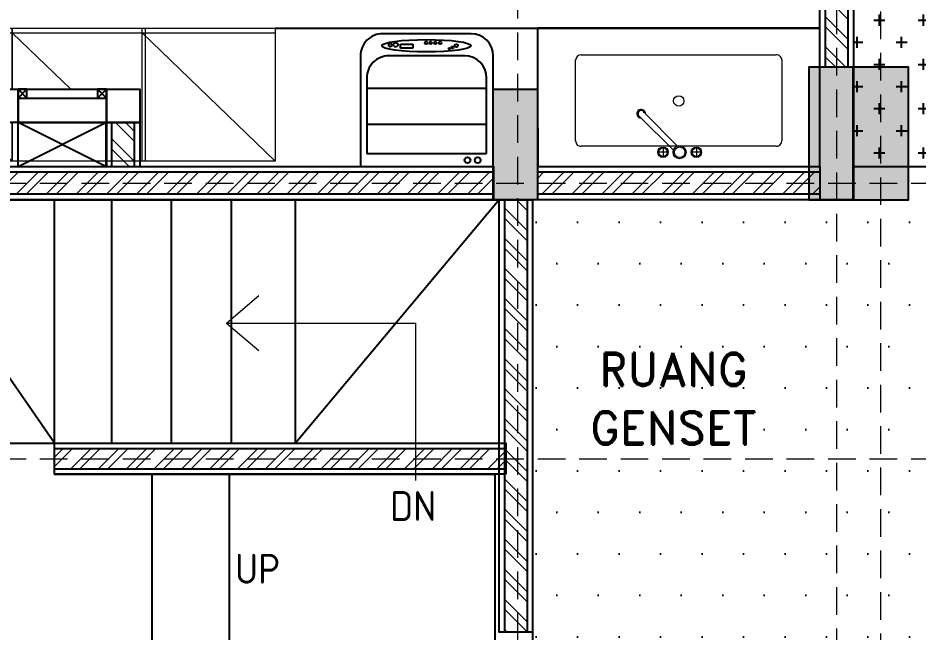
# Model space of a CAD drawing. Header units: millimetres. Extents: x 17 to 218440, y 21 to 53693.
# Drawn here: x 33232 to 37299, y 16334 to 19110 of the extents above; entities that cross this region are included whole.
import ezdxf
from ezdxf.enums import TextEntityAlignment as Align

# ---------------------------------------------------------------- set-up
doc = ezdxf.new("R2010")
doc.units = ezdxf.units.MM
doc.header["$MEASUREMENT"] = 0
doc.linetypes.add('HIDDEN2', pattern=[0.1875, 0.125, -0.0625])
for name, color, linetype, lineweight in [('8', 8, 'Continuous', 5), ('AS', 8, 'HIDDEN2', 5), ('FURNITURE', 25, 'Continuous', 5), ('HATCH', 8, 'Continuous', 5)]:
    doc.layers.add(name, color=color, linetype=linetype, lineweight=lineweight)
doc.layers.add('tampak', color=7, linetype='Continuous')
doc.layers.add('WALL', color=255, linetype='Continuous')
doc.styles.add('0010-WKA13-TEXT', font='isocp.shx', dxfattribs={"height": 15})
doc.styles.add('HAND', font='ROMAND.SHX', dxfattribs={"width": 0.8, "height": 250})

# ---------------------------------------------------------------- blocks, each defined once
blk = doc.blocks.new('*U20')
at = {"layer": 'HATCH'}
h = blk.add_hatch(dxfattribs=at)
h.set_pattern_fill('ANSI32', color=0, scale=10)
h.set_pattern_definition([(45, (-3889.16, -10567.46), (-67.3519, 67.3519), []), (45, (-3844.26, -10567.46), (-67.3519, 67.3519), [])])
h.paths.add_polyline_path([(6315.4, -50), (6315.4, 50), (5052.6, 50), (5052.6, -50)])
at = {"layer": 'WALL', "color": 0}
for points in [[(5052.6, 75), (6315.4, 75), (6315.4, -75), (5052.6, -75)], [(5052.6, 50), (6315.4, 50), (6315.4, -50), (5052.6, -50)]]:
    blk.add_lwpolyline(points, close=True, dxfattribs=at)
blk = doc.blocks.new('*U22')
at = {"layer": 'HATCH'}
h = blk.add_hatch(dxfattribs=at)
h.set_pattern_fill('ANSI32', color=0, scale=10)
h.set_pattern_definition([(45, (-20087.24, -10567.46), (-67.3519, 67.3519), []), (45, (-20042.34, -10567.46), (-67.3519, 67.3519), [])])
h.paths.add_polyline_path([(-3382.4, 50), (-3382.4, -50), (-1447.7, -50), (-1447.7, 50)])
at = {"layer": 'WALL', "color": 0}
for points in [[(-3382.4, 75), (-1447.7, 75), (-1447.7, -75), (-3382.4, -75)], [(-3382.4, 50), (-1447.7, 50), (-1447.7, -50), (-3382.4, -50)]]:
    blk.add_lwpolyline(points, close=True, dxfattribs=at)
blk = doc.blocks.new('*U21')
at = {"layer": 'HATCH'}
h = blk.add_hatch(dxfattribs=at)
h.set_pattern_fill('ANSI32', color=0, scale=10)
h.set_pattern_definition([(45, (-2748.79, -10567.46), (-67.3519, 67.3519), []), (45, (-2703.89, -10567.46), (-67.3519, 67.3519), [])])
h.paths.add_polyline_path([(7455.7, -50), (7455.7, 50), (5052.6, 50), (5052.6, -50)])
at = {"layer": 'WALL', "color": 0}
for points in [[(5052.6, 75), (7455.7, 75), (7455.7, -75), (5052.6, -75)], [(5052.6, 50), (7455.7, 50), (7455.7, -50), (5052.6, -50)]]:
    blk.add_lwpolyline(points, close=True, dxfattribs=at)
blk = doc.blocks.new('*U144')
at = {"layer": 'HATCH'}
h = blk.add_hatch(dxfattribs=at)
h.set_pattern_fill('ANSI32', color=0, scale=10)
h.set_pattern_definition([(45, (-20898.64, -10567.46), (-67.3519, 67.3519), []), (45, (-20853.74, -10567.46), (-67.3519, 67.3519), [])])
h.paths.add_polyline_path([(-3086.8, 50), (-3086.8, -50), (-2554.7, -50), (-2554.7, 50)])
at = {"layer": 'WALL', "color": 0}
for points in [[(-3086.8, 75), (-2554.7, 75), (-2554.7, -75), (-3086.8, -75)], [(-3086.8, 50), (-2554.7, 50), (-2554.7, -50), (-3086.8, -50)]]:
    blk.add_lwpolyline(points, close=True, dxfattribs=at)
blk = doc.blocks.new('sasaasas')
at = {"layer": '8', "transparency": 33554687}
for p, q in [((1833447.7, 56528.2), (1833548.3, 56625.4)), ((1833548.3, 56451.2), (1833548.3, 56625.4)), ((1834135.8, 56045.4), (1834735.8, 56625.4)), ((1834148.3, 56025.4), (1834148.3, 56625.4)), ((1834735.8, 56025.4), (1834735.8, 56625.4)), ((1832948.3, 56045.4), (1833422.5, 56503.8)), ((1833548.3, 56025.4), (1833548.3, 56301.2)), ((1833548.3, 56045.4), (1833812.9, 56301.2)), ((1832948.3, 56045.4), (1833387.1, 56045.4)), ((1832948.3, 56045.4), (1833548.3, 56045.4)), ((1832948.3, 56025.4), (1833548.3, 56025.4)), ((1832948.3, 56025.4), (1833387.1, 56025.4)), ((1832948.3, 56025.4), (1833548.3, 56025.4)), ((1833548.3, 56045.4), (1833987.1, 56045.4)), ((1833548.3, 56045.4), (1834148.3, 56045.4)), ((1833548.3, 56025.4), (1834148.3, 56025.4)), ((1833548.3, 56025.4), (1833987.1, 56025.4)), ((1833548.3, 56025.4), (1834148.3, 56025.4)), ((1834135.8, 56045.4), (1834574.6, 56045.4)), ((1834135.8, 56045.4), (1834735.8, 56045.4)), ((1834135.8, 56025.4), (1834735.8, 56025.4)), ((1834135.8, 56025.4), (1834574.6, 56025.4)), ((1834135.8, 56025.4), (1834735.8, 56025.4))]:
    blk.add_line(p, q, dxfattribs=at)
for points in [[(1833548.3, 56625.4), (1833548.3, 56625.4), (1832948.3, 56625.4), (1832948.3, 56025.4), (1833548.3, 56025.4), (1833548.3, 56301.2)], [(1833548.3, 56301.2), (1833548.3, 56025.4), (1834148.3, 56025.4), (1834148.3, 56625.4), (1833548.3, 56625.4), (1833548.3, 56451.2)]]:
    blk.add_lwpolyline(points, dxfattribs=at)
blk.add_lwpolyline([(1834735.8, 56625.4), (1834135.8, 56625.4), (1834135.8, 56025.4), (1834735.8, 56025.4)], close=True, dxfattribs=at)
blk = doc.blocks.new('10')
for p, q in [((498.9, 7328.1), (498.9, 6828.1)), ((1098.9, 7328.1), (498.9, 7328.1)), ((1098.9, 6828.1), (1098.9, 7328.1)), ((1070.8, 7270.1), (529.1, 7270.1)), ((529.1, 7270.1), (529.1, 6928.1)), ((1070.8, 6928.1), (1070.8, 7270.1)), ((529.1, 7137.9), (1070.8, 7137.9)), ((529.1, 6976.1), (1070.8, 6976.1)), ((629.1, 6828.1), (970.8, 6828.1)), ((861.8, 6793.4), (917.8, 6793.4)), ((861.8, 6776), (861.8, 6793.4)), ((917.8, 6793.4), (917.8, 6776)), ((917.8, 6776), (861.8, 6776)), ((598.9, 6728.1), (998.9, 6728.1))]:
    blk.add_line(p, q)
for centre, radius in [((569.2, 7299.7), 13), ((615.4, 7299.7), 13), ((683, 6790), 4.67), ((697.7, 6796), 3.33), ((665.7, 6782), 6.67), ((739, 6770), 6), ((760.4, 6770), 6), ((781.7, 6770), 6), ((801.7, 6770), 6), ((939.8, 6778), 10), ((964.5, 6779.4), 7.33)]:
    blk.add_circle(centre, radius)
for centre, start, end in [((629.1, 6928.1), 180, 270), ((970.8, 6928.1), 270, 0), ((598.9, 6828.1), 180, 270), ((998.9, 6828.1), 270, 0)]:
    blk.add_arc(centre, 100, start, end)
blk.add_ellipse((800.8, 6782.5), major_axis=(202, 0), ratio=0.137115)
blk = doc.blocks.new('SDFDSAA')
for p, q in [((35128.1, 25336), (35128.1, 27396)), ((35888.1, 26156), (35888.1, 26296)), ((36328.1, 26156), (36328.1, 25336)), ((36678.1, 26156), (36678.1, 25336)), ((37878.1, 26156), (37878.1, 25336))]:
    blk.add_line(p, q)
for points in [[(35128.1, 27396), (37898.1, 27396)], [(35888.1, 26296), (35128.1, 27396)], [(35888.1, 26296), (35888.1, 27396)], [(36148.1, 26296), (36148.1, 27396)], [(36418.1, 26296), (36418.1, 27396)], [(36688.1, 26296), (36688.1, 27396)], [(36978.1, 26296), (36978.1, 27396)], [(37898.1, 27396), (36978.1, 26296)], [(37898.1, 26296), (37898.1, 27396)], [(35128.1, 26296), (37898.1, 26296)], [(35888.1, 26156), (37878.1, 26156)], [(35128.1, 25336), (37878.1, 25336)]]:
    blk.add_lwpolyline(points)
blk = doc.blocks.new('*U44')
at = {"layer": 'HATCH'}
h = blk.add_hatch(dxfattribs=at)
h.set_pattern_fill('ANSI32', color=0, scale=10)
h.set_pattern_definition([(45, (-3395.93, -10567.46), (-67.3519, 67.3519), []), (45, (-3351.03, -10567.46), (-67.3519, 67.3519), [])])
h.paths.add_polyline_path([(7023.5, -50), (7023.5, 50), (4837.8, 50), (4837.8, -50)])
at = {"layer": 'WALL', "color": 0}
for points in [[(4837.8, 75), (7023.5, 75), (7023.5, -75), (4837.8, -75)], [(4837.8, 50), (7023.5, 50), (7023.5, -50), (4837.8, -50)]]:
    blk.add_lwpolyline(points, close=True, dxfattribs=at)
blk = doc.blocks.new('OUTDOOR')
at = {"layer": 'tampak', "transparency": 33554687}
h = blk.add_hatch(dxfattribs=at)
h.set_pattern_fill('CROSS', scale=400)
h.paths.add_polyline_path([(1833117.6, 62258.3), (1829017.6, 62258.3), (1829017.6, 55399.8), (1833117.6, 55399.8)])
h = blk.add_hatch(dxfattribs=at)
h.set_pattern_fill('DOTS', scale=3000)
h.set_pattern_definition([(0, (2854.53, 0), (93.75, 187.5), [0, -187.5])])
h.paths.add_polyline_path([(1832617.6, 55399.8), (1829266.1, 55399.8), (1829266.1, 55248.3), (1829016.1, 55248.3), (1827567.6, 55248.3), (1827567.6, 53294.8), (1827573.6, 53294.8), (1827573.6, 53188.3), (1828173.6, 53188.3), (1828173.6, 49758.3), (1828023.6, 49758), (1828023.6, 49756.9), (1827567.6, 49756.9), (1827567.6, 44386.9), (1833117.6, 44386.9), (1833054.5, 44637.2), (1832872.1, 44637.2), (1832872.2, 44636.5), (1832871.6, 44637.2), (1832617.6, 44637.2)])
h.paths.add_polyline_path([(1827766, 54105.9), (1828642.3, 54105.9), (1828642.3, 54329.5), (1827766, 54329.5)], flags=24)
h.paths.add_polyline_path([(1827819.2, 54370.2), (1828589.1, 54370.2), (1828589.1, 54593.7), (1827819.2, 54593.7)], flags=24)
for points in [[(1829017.6, 62258.3), (1829017.6, 55248.3), (1827567.6, 55248.3), (1827567.6, 44386.9), (1833117.6, 44386.9)], [(1829016.1, 55399.8), (1833117.6, 55399.8)]]:
    blk.add_lwpolyline(points)
blk = doc.blocks.new('KOLOM')
at = {"layer": 'tampak', "transparency": 33554687}
h = blk.add_hatch(color=5, dxfattribs=at)
h.dxf.hatch_style = 1
h.paths.add_polyline_path([(1768833.5, 62259.8), (1768757.8, 62259.8), (1768757.8, 62108.4), (1768833.5, 62108.3)])
h.paths.add_polyline_path([(1768833.5, 62108.3), (1768757.8, 62108.4), (1768757.8, 62009.8), (1768833.5, 62009.8)])
h.paths.add_polyline_path([(1769507.8, 62259.8), (1769259.3, 62259.8), (1769257.8, 62259.8), (1769257.8, 62009.8), (1769507.8, 62009.8)])
h.paths.add_polyline_path([(1771734.3, 62108.3), (1771484.3, 62108.3), (1771484.3, 62058.3), (1771734.3, 62058.3)])
h.paths.add_polyline_path([(1771734.3, 62258.3), (1771484.3, 62258.3), (1771484.3, 62234.5), (1771734.3, 62234.5)])
h.paths.add_polyline_path([(1771734.3, 62234.5), (1771484.3, 62234.5), (1771484.3, 62133.6), (1771734.3, 62133.6)])
h.paths.add_polyline_path([(1772484.3, 62258.3), (1772234.3, 62258.3), (1772234.3, 62058.3), (1772484.3, 62058.3)])
h.paths.add_polyline_path([(1774744.3, 62258.3), (1774494.3, 62258.3), (1774494.3, 62058.3), (1774744.3, 62058.3)])
h.paths.add_polyline_path([(1776770.7, 62258.3), (1776522.2, 62258.3), (1776522.2, 62108.3), (1776520.7, 62108.3), (1776520.7, 61658.3), (1776770.7, 61658.3)])
h.paths.add_polyline_path([(1776770.7, 59416.9), (1776520.7, 59416.9), (1776520.7, 58816.9), (1776770.7, 58816.9)])
h.paths.add_polyline_path([(1776770.7, 58203.2), (1776520.7, 58203.2), (1776520.7, 57603.2), (1776770.7, 57603.2)])
h.paths.add_polyline_path([(1776770.7, 55848.3), (1776520.7, 55848.3), (1776520.7, 55248.3), (1776770.7, 55248.3)])
h.paths.add_polyline_path([(1775119.3, 60259.8), (1774919.3, 60259.8), (1774919.3, 60009.8), (1775119.3, 60009.8)])
h.paths.add_polyline_path([(1775070.7, 58416.9), (1774870.7, 58416.9), (1774870.7, 58166.9), (1775070.7, 58166.9)])
h.paths.add_polyline_path([(1772082.1, 60259.8), (1771882.1, 60259.8), (1771882.1, 60009.8), (1772082.1, 60009.8)])
h.paths.add_polyline_path([(1771559.3, 57866.9), (1771309.3, 57866.9), (1771309.3, 57666.9), (1771559.3, 57666.9)])
h.paths.add_polyline_path([(1768909.3, 60259.8), (1768732.1, 60259.8), (1768732.1, 60009.8), (1768909.3, 60009.8)])
h.paths.add_polyline_path([(1767157.8, 60259.8), (1767004.9, 60259.8), (1767004.9, 60009.8), (1767157.8, 60009.8)])
h.paths.add_polyline_path([(1767156.4, 55849.1), (1767004.9, 55849.1), (1767004.9, 55599.1), (1767156.4, 55599.1)])
h.paths.add_polyline_path([(1771969.3, 53294.5), (1771894.3, 53294.5), (1771894.3, 52694.8), (1772244.3, 52694.8), (1772244.3, 53294.5), (1772169.3, 53294.5), (1772169.3, 52794.8), (1771969.3, 52794.8)])
h.paths.add_polyline_path([(1775078.3, 52794.8), (1774878.3, 52794.8), (1774878.3, 52544.8), (1775078.3, 52544.8)])
h.paths.add_polyline_path([(1767157.8, 53544.8), (1767004.9, 53544.8), (1767004.9, 53294.8), (1767157.8, 53294.8)])
h.paths.add_polyline_path([(1767156.4, 50006.9), (1767004.9, 50006.9), (1767004.9, 49756.9), (1767156.4, 49756.9)])
h.paths.add_polyline_path([(1772120.7, 50006.9), (1771970.7, 50006.9), (1771970.7, 49756.9), (1772120.7, 49756.9)])
h.paths.add_polyline_path([(1775070.7, 50006.9), (1774920.7, 50006.9), (1774920.7, 49756.9), (1775070.7, 49756.9)])
h = blk.add_hatch(color=7, dxfattribs=at)
h.dxf.hatch_style = 1
h.paths.add_polyline_path([(1775070.7, 49756.9), (1774920.7, 49756.9), (1774920.7, 49156.9), (1775070.7, 49156.9)])
h.paths.add_polyline_path([(1767157.8, 49756.9), (1767007.8, 49756.9), (1767007.8, 49156.9), (1767157.8, 49156.9)])
h.paths.add_polyline_path([(1772169.3, 53188.3), (1772150.7, 53188.3), (1772150.7, 53294.5), (1771969.3, 53294.5), (1771969.3, 52794.8), (1772169.3, 52794.8)])
h.paths.add_polyline_path([(1772169.3, 53294.5), (1772150.7, 53294.5), (1772150.7, 53188.3), (1772169.3, 53188.3)], flags=17)
h.paths.add_polyline_path([(1775078.3, 53294.8), (1774900.7, 53294.8), (1774900.7, 53188.3), (1774879.7, 53188.3), (1774879.7, 53182.7), (1774879.7, 53025.2), (1774879.7, 53019.6), (1774878.3, 52794.8), (1775078.3, 52794.8)], flags=17)
h.paths.add_polyline_path([(1775078.3, 53294.8), (1774900.7, 53294.8), (1774900.7, 53188.3), (1774879.7, 53188.3), (1774879.7, 53182.7), (1774879.7, 53025.2), (1774878.3, 53025.2), (1774878.3, 52794.8), (1775078.3, 52794.8)], flags=17)
h.paths.add_polyline_path([(1774900.7, 53294.8), (1774878.3, 53294.8), (1774878.3, 53188.3), (1774900.7, 53188.3)], flags=0)
h.paths.add_polyline_path([(1767157.8, 53294.8), (1767006.4, 53294.8), (1767006.4, 52794.8), (1767157.8, 52794.8)])
h.paths.add_polyline_path([(1767156.4, 55599.1), (1767006.4, 55599.1), (1767006.4, 55049.1), (1767156.4, 55049.1)])
h.paths.add_polyline_path([(1772467.8, 55424.1), (1771967.8, 55424.1), (1771967.8, 55224.1), (1772467.8, 55224.1)])
h.paths.add_polyline_path([(1775094.3, 55748.3), (1774894.3, 55748.3), (1774894.3, 55248.3), (1775094.3, 55248.3)])
h.paths.add_polyline_path([(1776520.7, 55848.3), (1776320.7, 55848.3), (1776320.7, 55248.3), (1776520.7, 55248.3)])
h.paths.add_polyline_path([(1776520.7, 58203.2), (1776520.7, 58216.9), (1776320.7, 58216.9), (1776320.7, 57616.9), (1776520.7, 57616.9)])
h.paths.add_polyline_path([(1767157.8, 60009.8), (1767004.9, 60009.8), (1767004.9, 59559.8), (1767157.8, 59559.8)])
h.paths.add_polyline_path([(1768909.3, 60009.8), (1768732.1, 60009.8), (1768732.1, 59509.8), (1768909.3, 59509.8)])
h.paths.add_polyline_path([(1772082.1, 60009.8), (1771882.1, 60009.8), (1771882.1, 59509.8), (1772082.1, 59509.8)])
h.paths.add_polyline_path([(1776520.7, 62108.3), (1776372.2, 62108.3), (1776372.2, 62258.3), (1776320.7, 62258.3), (1776320.7, 61658.3), (1776520.7, 61658.3)])
h.paths.add_polyline_path([(1776520.7, 62258.3), (1776372.2, 62258.3), (1776372.2, 62108.3), (1776520.7, 62108.3)], flags=17)
h.paths.add_polyline_path([(1775244.3, 62258.3), (1774744.3, 62258.3), (1774744.3, 62058.3), (1775244.3, 62058.3)])
h.paths.add_polyline_path([(1772234.3, 62258.3), (1771734.3, 62258.3), (1771734.3, 62058.3), (1772234.3, 62058.3)])
h.paths.add_polyline_path([(1769507.8, 62009.8), (1769257.8, 62009.8)])
for points in [[(1776520.7, 55848.3), (1776320.7, 55848.3), (1776320.7, 55248.3), (1776520.7, 55248.3), (1776520.7, 55848.3)], [(1776520.7, 55848.3), (1776520.7, 55248.3), (1776770.7, 55248.3), (1776770.7, 55848.3), (1776520.7, 55848.3)], [(1774894.3, 55748.3), (1775094.3, 55748.3), (1775094.3, 55248.3), (1774894.3, 55248.3), (1774894.3, 55748.3)]]:
    blk.add_lwpolyline(points)
blk = doc.blocks.new('*U113')
at = {"layer": 'HATCH'}
h = blk.add_hatch(dxfattribs=at)
h.set_pattern_fill('ANSI32', color=0, scale=10)
h.set_pattern_definition([(45, (-12173.13, -10567.46), (-67.3519, 67.3519), []), (45, (-12128.23, -10567.46), (-67.3519, 67.3519), [])])
h.paths.add_polyline_path([(1443, 50), (1443, -50), (1641, -50), (1641, 50)])
at = {"layer": 'WALL', "color": 0}
for points in [[(1443, 75), (1641, 75), (1641, -75), (1443, -75)], [(1443, 50), (1641, 50), (1641, -50), (1443, -50)]]:
    blk.add_lwpolyline(points, close=True, dxfattribs=at)
blk = doc.blocks.new('GRID')
at = {"layer": 'AS', "ltscale": 1000}
for p, q in [((1824646.7, 42943.3), (1824646.7, 63784.8)), ((1826087.3, 43060.3), (1826087.3, 63784.8)), ((1826286.6, 42100.4), (1826286.6, 63784.8)), ((1814236, 55324.1), (1830263, 55324.1)), ((1814236, 54078.3), (1830263, 54078.3))]:
    blk.add_line(p, q, dxfattribs=at)
blk = doc.blocks.new('SINK PANTRY')
at = {"layer": 'FURNITURE', "linetype": 'Continuous', "ltscale": 0.5, "transparency": 33554687}
for p, q in [((207756.4, 177367.3), (207756.4, 178410.5)), ((207786.4, 178440.5), (208216.7, 178440.5)), ((208246.7, 178410.5), (208246.7, 177367.3)), ((207735.3, 177917.6), (207916.2, 178098.3)), ((207758, 177894.8), (207938, 178074.7)), ((207724.7, 177950.2), (207724.7, 177995.8)), ((207747.5, 177973), (207701.9, 177973)), ((207747.5, 177794.6), (207701.9, 177794.6)), ((207724.7, 177771.8), (207724.7, 177817.4)), ((208216.7, 177337.3), (207786.4, 177337.3))]:
    blk.add_line(p, q, dxfattribs=at)
for centre, radius in [((207724.7, 177973), 27.9), ((207724.7, 177973), 22.8), ((207724.7, 177884.3), 34.9), ((207724.7, 177884.3), 28.5), ((207999.1, 177888.9), 27.9), ((207724.7, 177794.6), 27.9), ((207724.7, 177794.6), 22.8)]:
    blk.add_circle(centre, radius, dxfattribs=at)
for centre, radius, start, end in [((207786.4, 178410.5), 30, 90, 180), ((208216.7, 178410.5), 30, 0, 90), ((207930.8, 178089.9), 23.3, 267.9463, 180.6751), ((207930.8, 178089.9), 16.9, 295.2833, 150.2559), ((207786.4, 177367.3), 30, 180, 220.8107), ((207786.4, 177367.3), 30, 180, 270), ((208216.7, 177367.3), 30, 270, 0)]:
    blk.add_arc(centre, radius, start, end, dxfattribs=at)

msp = doc.modelspace()

# ---------------------------------------------------------------- linework, layer by layer
for points in [[(34393.8, 19063.3), (36856.3, 19063.3)], [(35579.8, 18787.5), (35581.3, 18439), (36856.3, 18439), (36856.3, 19063.3), (35579.8, 19063.3), (35580.5, 18613.3)], [(33081.9, 18787.5), (33231.9, 18787.5), (33231.9, 18637.5), (33081.9, 18637.5), (33081.9, 18787.5)], [(33231.9, 18787.5), (33631.9, 18787.5), (33631.9, 18637.5), (33231.9, 18637.5), (33231.9, 18787.5)], [(33231.9, 18787.5), (33231.9, 18747.5), (33271.9, 18747.5), (33271.9, 18787.5), (33231.9, 18787.5)], [(33271.9, 18787.5), (33231.9, 18747.5)], [(33271.9, 18747.5), (33231.9, 18787.5)], [(33591.9, 18787.5), (33591.9, 18747.5), (33631.9, 18747.5), (33631.9, 18787.5), (33591.9, 18787.5)], [(33631.9, 18787.5), (33591.9, 18747.5)], [(33631.9, 18747.5), (33591.9, 18787.5)], [(33631.9, 18787.5), (33781.9, 18787.5), (33781.9, 18637.5), (33631.9, 18637.5), (33631.9, 18787.5)], [(33271.9, 18747.5), (33591.9, 18747.5)], [(33231.9, 18437.5), (33231.9, 18637.5), (33631.9, 18637.5), (33631.9, 18437.5), (33231.9, 18437.5)], [(33631.9, 18637.5), (33231.9, 18437.5)], [(33631.9, 18437.5), (33231.9, 18637.5)]]:
    msp.add_lwpolyline(points)
at = {"layer": '8', "linetype": 'Continuous', "transparency": 33554687}
for p, q in [((34174.1, 17731), (34321, 17855.4)), ((34174.1, 17731), (35029.2, 17731)), ((34174.1, 17731), (34321, 17606.5)), ((35029.2, 17018.8), (35029.2, 17731))]:
    msp.add_line(p, q, dxfattribs=at)

# ---------------------------------------------------------------- block references
for name, p in [('GRID', (-1789155.3, -36960.8)), ('KOLOM', (-1739514.5, -36960.8)), ('OUTDOOR', (-1792009.8, -36960.8)), ('SDFDSAA', (-2491.8, -9108.5))]:
    msp.add_blockref(name, p)
for name, p, xscale, yscale, zscale, rotation in [('*U144', (36932, 16308), 1.009725849341427, 1.009725849341427, 1.009725849341427, 270), ('*U113', (33706.1, 20094.5), 1.009725849341427, 1.009725849341427, 1.009725849341427, 270), ('*U21', (40483, 18363.3), 1.009725849341427, 1.009725849341427, 1.009725849341427, 180), ('*U20', (41958, 18363.3), 1.009725849341427, 1.009725849341427, 1.009725849341427, 180), ('*U22', (35482, 14872.2), 1.009725849341427, 1.009725849341427, 1.009725849341427, 270), ('*U44', (39951.5, 17117.5), 0.9333333333332767, 0.9333333333332767, 0.9333333333332767, 180)]:
    msp.add_blockref(name, p, dxfattribs=dict(xscale=xscale, yscale=yscale, zscale=zscale, rotation=rotation))
at = {"xscale": -1, "rotation": 180}
msp.add_blockref('sasaasas', (-1800342.1, 75088.7), dxfattribs=at)
at = {"rotation": 180}
msp.add_blockref('10', (35878.7, 25767.1), dxfattribs=at)
at = {"layer": 'FURNITURE', "linetype": 'Continuous', "transparency": 33554687, "xscale": 0.8447216539189387, "yscale": 0.8447216539189387, "zscale": 0.8447216539189387, "rotation": 89.99999999999999}
msp.add_blockref('SINK PANTRY', (186484.7, -156966.5), dxfattribs=at)

# ---------------------------------------------------------------- texts
at = {"color": 4, "style": 'HAND'}
for tag, p in [('RUANG', (36194.3, 17521.2)), ('GENSET', (36194.3, 17256.9))]:
    msp.add_attdef(tag, text='%%UDENAH LANTAI DASAR', height=149.014, rotation=0, dxfattribs=at).set_placement(p, align=Align.MIDDLE)
at = {"layer": '8', "transparency": 33554687, "char_height": 135.02, "width": 440.554, "attachment_point": 3, "style": '0010-WKA13-TEXT'}
for s, insert in [('DN', (35122.5, 16970.9)), ('UP', (34417.1, 16687.2))]:
    msp.add_mtext(s, dxfattribs=dict(at, insert=insert))

doc.saveas('drawing.dxf')
